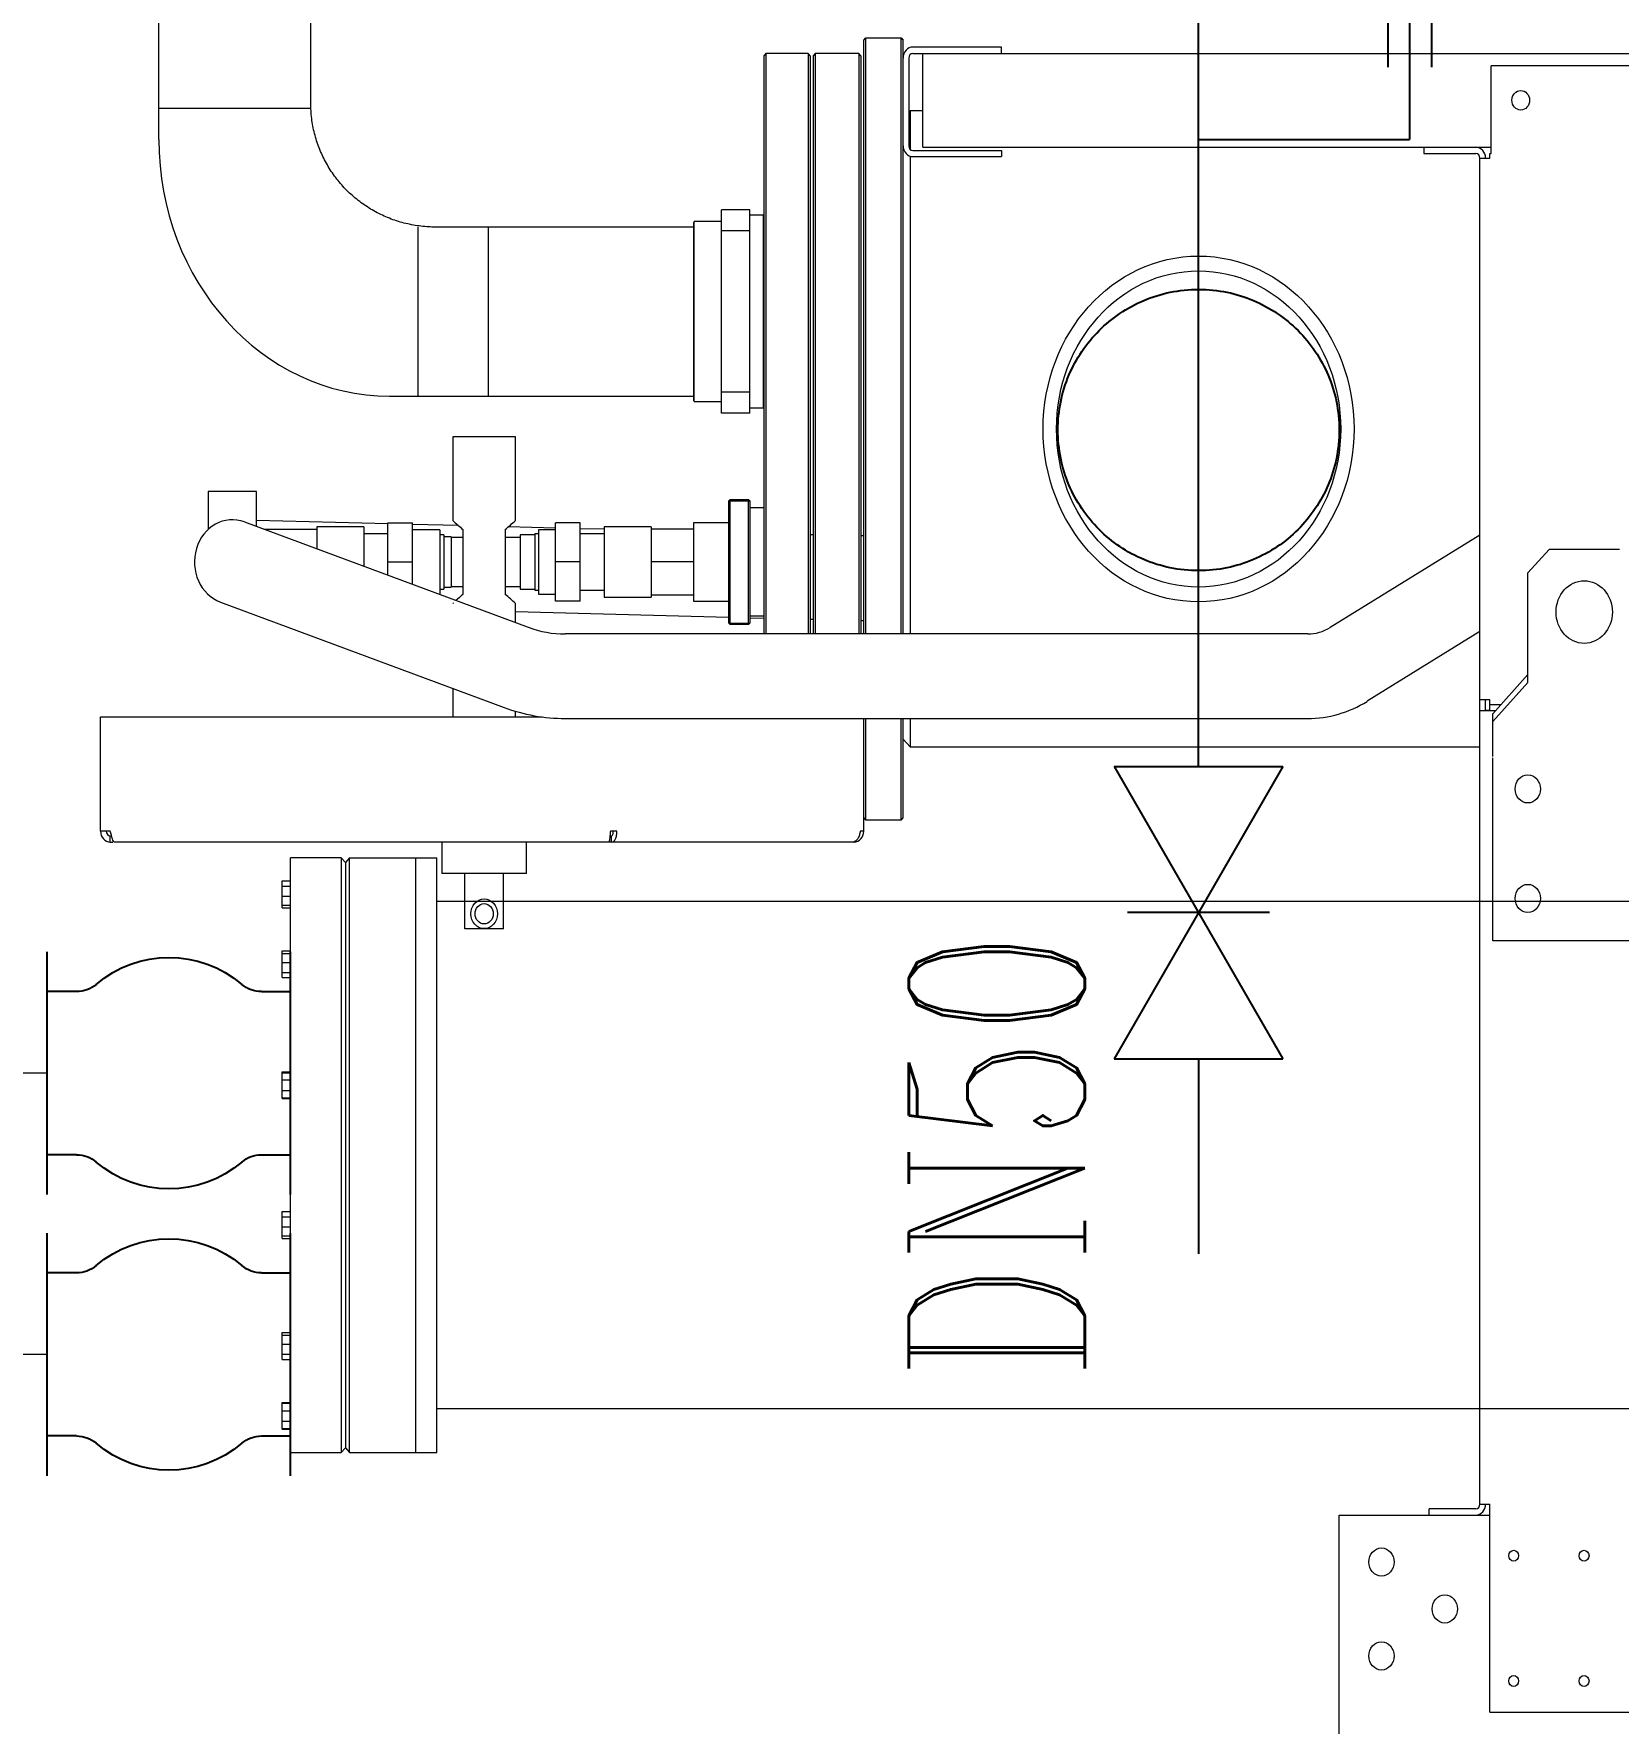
# Model space of a CAD drawing. Extents: x -345393 to -54719, y 203828 to 476815.
# Drawn here: x -322651 to -321525, y 228380 to 229581 of the extents above; entities that cross this region are included whole.
import ezdxf
from ezdxf.enums import TextEntityAlignment as Align

# ---------------------------------------------------------------- set-up
doc = ezdxf.new("R2010")
doc.units = 0
doc.header["$LTSCALE"] = 1000
doc.header["$MEASUREMENT"] = 0
doc.linetypes.add('DASHED', pattern=[0.75, 0.5, -0.25])
doc.layers.get('0').update_dxf_attribs({"color": 252, "linetype": 'CONTINUOUS'})
for name, color, linetype in [('暖通-水-水阀', 3, 'CONTINUOUS'), ('暖通-水-管道-回水', 6, 'DASHED'), ('暖通-水-管道-管径', 201, 'CONTINUOUS')]:
    doc.layers.add(name, color=color, linetype=linetype)
for name, color, linetype, lineweight in [('暖通-水-管道-冷却水供水', 1, 'CONTINUOUS', 0), ('暖通-水-管道-冷却水回水', 6, 'DASHED', 0), ('暖通-水-设备', 3, 'CONTINUOUS', 20)]:
    doc.layers.add(name, color=color, linetype=linetype, lineweight=lineweight)
doc.styles.add('M-TEXT2', font='romanc.shx', dxfattribs={"width": 0.8, "bigfont": 'hzf.shx'})

# ---------------------------------------------------------------- blocks, each defined once
blk = doc.blocks.new('PSRHH3602-LM1')
at = {"color": 95}
for p, q in [((-2139, 1019), (-2139, 1577.9)), ((-2031, 1042), (-2031, 1577.9)), ((-1638, 1082.5), (-1636.5, 1084)), ((-1638, 703), (-1638, 1082.5)), ((-1636.5, 703), (-1636.5, 1084)), ((-1636.5, 1084), (-1611.5, 1084)), ((-1611.5, 703), (-1611.5, 1084)), ((-1611.5, 1084), (-1610, 1082.5)), ((-1610, 703), (-1610, 1082.5)), ((-1707.5, 1074), (-1709, 1072.5)), ((-1709, 1072.5), (-1709, 703)), ((-1707.5, 1074), (-1707.5, 703)), ((-1677.5, 1074), (-1707.5, 1074)), ((-1677.5, 1074), (-1677.5, 703)), ((-1676, 1072.5), (-1677.5, 1074)), ((-1676, 1072.5), (-1676, 703)), ((-1672.5, 1074), (-1674, 1072.5)), ((-1674, 1072.5), (-1674, 703)), ((-1672.5, 1074), (-1672.5, 703)), ((-1641.5, 1074), (-1672.5, 1074)), ((-1641.5, 1074), (-1641.5, 703)), ((-1640, 1072.5), (-1641.5, 1074)), ((-1640, 1072.5), (-1640, 703)), ((-1606, 1071), (-1606, 1015)), ((-1540, 1078), (-1603, 1078)), ((-1603, 1074), (782.3, 1074)), ((-1596, 1014), (-1596, 1074)), ((-1540, 1074), (-1540, 1078)), ((-1060, 1066), (-1192, 1066)), ((-1192, 1010), (-1192, 1066)), ((-2139, 1039), (-2031, 1039)), ((-1605, 1037.2), (-1606, 1036.2)), ((-1596, 1037.2), (-1605, 1037.2)), ((-1605, 1037.2), (-1605, 1012.8)), ((-1605, 1008.3), (-1605, 703)), ((-1603, 1012), (-1540, 1012)), ((-1603, 1008), (-1540, 1008)), ((-1596, 1014), (-1192, 1014)), ((-1540, 1012), (-1540, 1008)), ((-1240, 1014), (-1240, 1010)), ((-1240, 1010), (-1203, 1010)), ((-1200, 147), (-1200, 1007)), ((-1200, 1007), (-1193, 1007)), ((-1193, 1010), (-1192, 1010)), ((-1193, 1007), (-1193, 1010)), ((-1739, 844), (-1739, 974)), ((-1719, 974), (-1739, 974)), ((-1719, 844), (-1719, 974)), ((-1955, 963), (-1955, 855)), ((-1759, 963), (-1942.5, 963)), ((-1905, 963), (-1905, 855)), ((-1759, 966), (-1759, 852)), ((-1758.5, 851.5), (-1758.5, 966.5)), ((-1739, 966.5), (-1758.5, 966.5)), ((-1709.5, 970.5), (-1719, 970.5)), ((-1709.5, 970.5), (-1709.5, 847.5)), ((-1719, 960.6), (-1739, 960.6)), ((-1975, 855), (-1759, 855)), ((-1719, 857.4), (-1739, 857.4)), ((-1758.5, 851.5), (-1739, 851.5)), ((-1719, 844), (-1739, 844)), ((-1719, 847.5), (-1709.5, 847.5)), ((-1930.1, 829), (-1930.1, 775.4)), ((-1885.6, 829), (-1930.1, 829)), ((-1885.6, 775.5), (-1885.6, 829)), ((-2104, 794), (-2104, 769.8)), ((-2069.5, 794), (-2104, 794)), ((-2069.5, 771.7), (-2069.5, 794)), ((-1734, 788), (-1733, 789)), ((-1733, 709), (-1733, 789)), ((-1733, 789), (-1720, 789)), ((-1720, 709), (-1720, 789)), ((-1720, 789), (-1719, 788)), ((-1734, 788), (-1719, 788)), ((-1734, 710), (-1734, 788)), ((-1719, 788), (-1719, 710)), ((-1709, 783.5), (-1719, 783.5)), ((-2078.1, 774.6), (-1876.5, 707.3)), ((-1976.1, 773.4), (-2069.5, 775.6)), ((-2064.3, 770), (-2026.7, 770)), ((-1993.2, 771.5), (-2026.7, 771.5)), ((-2026.7, 771.5), (-2026.7, 757.4)), ((-1993.2, 771.5), (-1993.2, 746.2)), ((-1976.2, 767), (-1993.2, 767)), ((-1976.2, 774), (-1958.7, 774)), ((-1976.2, 740.6), (-1976.2, 774)), ((-1958.7, 734.7), (-1958.7, 774)), ((-1926.1, 772.3), (-1958.7, 773)), ((-1939.2, 769.6), (-1958.7, 769.6)), ((-1939.2, 769.6), (-1939.2, 728.4)), ((-1922.8, 728.2), (-1922.8, 769.8)), ((-1892.8, 769.8), (-1892.8, 728.2)), ((-1857, 770.7), (-1890.7, 771.4)), ((-1869.2, 767), (-1871.8, 767)), ((-1871.8, 767), (-1871.8, 731)), ((-1857, 769.6), (-1869.2, 769.6)), ((-1869.2, 769.6), (-1869.2, 728.4)), ((-1839.5, 774), (-1857, 774)), ((-1857, 724), (-1857, 774)), ((-1839.5, 724), (-1839.5, 774)), ((-1822.5, 769.9), (-1839.5, 770.2)), ((-1822.5, 767), (-1839.5, 767)), ((-1789, 771.5), (-1822.5, 771.5)), ((-1822.5, 771.5), (-1822.5, 726.5)), ((-1789, 771.5), (-1789, 726.5)), ((-1759, 770), (-1789, 770)), ((-1734, 774), (-1759, 774)), ((-1759, 774), (-1759, 724)), ((-1936.5, 766.3), (-1939.2, 766.3)), ((-1936.5, 766.3), (-1936.5, 731.6)), ((-1931.3, 765), (-1936.5, 765)), ((-1931.3, 765), (-1931.3, 733)), ((-1922.8, 764.6), (-1931.3, 764.6)), ((-1882.3, 764.6), (-1892.8, 764.6)), ((-1871.8, 766.3), (-1882.3, 766.3)), ((-1882.3, 766.3), (-1882.3, 731.6)), ((-1674, 766.4), (-1676, 766.4)), ((-1638, 765.6), (-1640, 765.6)), ((-1200, 766.2), (-1306.4, 707.2)), ((-1150.9, 757), (-1165.9, 742)), ((-1100.9, 757), (-1150.9, 757)), ((-1976.2, 749), (-1958.7, 749)), ((-1839.5, 749), (-1857, 749)), ((-1759, 749), (-1789, 749)), ((-1165.9, 672), (-1165.9, 742)), ((-2095.3, 723.4), (-1893.6, 656.1)), ((-1939.7, 728.4), (-1939.2, 728.4)), ((-1939.2, 731.6), (-1936.5, 731.6)), ((-1936.5, 733), (-1931.3, 733)), ((-1931.3, 733.4), (-1922.8, 733.4)), ((-1892.8, 733.4), (-1882.3, 733.4)), ((-1882.3, 731.6), (-1871.8, 731.6)), ((-1871.8, 731), (-1869.2, 731)), ((-1869.2, 728.4), (-1857, 728.4)), ((-1839.5, 724), (-1857, 724)), ((-1839.5, 731), (-1822.5, 731)), ((-1822.5, 726.5), (-1789, 726.5)), ((-1789, 728), (-1759, 728)), ((-1759, 724), (-1734, 724)), ((-1885.6, 710.3), (-1885.6, 722.6)), ((-1885.6, 717.3), (-1734, 713.8)), ((-1719, 714.5), (-1709, 714.5)), ((-1719, 713.4), (-1709, 713.2)), ((-1322.4, 703), (-1850.2, 703)), ((-1734, 710), (-1719, 710)), ((-1733, 709), (-1734, 710)), ((-1720, 709), (-1733, 709)), ((-1719, 710), (-1720, 709)), ((-1676, 712.4), (-1674, 712.4)), ((-1640, 711.6), (-1638, 711.5)), ((-1200, 704.5), (-1280.2, 660)), ((-1165.9, 677), (-1190.9, 652)), ((-1165.9, 672), (-1190.9, 647)), ((-1930.1, 668.3), (-1930.1, 650)), ((-1193, 661), (-1200, 661)), ((-1196, 654), (-1196, 661)), ((-1193, 654), (-1193, 661)), ((-2180.5, 577), (-2180.5, 650)), ((-2180.5, 650), (-1866.6, 650)), ((-1885.6, 650), (-1885.6, 653.7)), ((-1850.2, 649), (-1322.4, 649)), ((-1638, 577), (-1638, 649)), ((-1636.5, 584), (-1636.5, 649)), ((-1611.5, 584), (-1611.5, 649)), ((-1610, 585.5), (-1610, 649)), ((-1605, 649), (-1605, 630.8)), ((-1200, 654), (-1188.9, 654)), ((-1193, 654), (-1196, 654)), ((-1193, 658), (-1184.9, 658)), ((-1190.9, 624.7), (-1190.9, 652)), ((-1610, 635.8), (-1605, 630.8)), ((-1605, 630.8), (-1200, 630.8)), ((-1190.9, 507), (-1190.9, 623.9)), ((-1638, 585.5), (-1636.5, 584)), ((-1611.5, 584), (-1636.5, 584)), ((-1611.5, 584), (-1610, 585.5)), ((-2173.5, 577), (-2180.5, 577)), ((-2173.5, 570), (-2173.5, 574)), ((-1813.5, 577), (-1818.1, 577)), ((-1817.2, 570), (-1817.2, 574)), ((-1638, 577), (-1640.5, 577)), ((-2173.5, 570), (-2171.6, 570)), ((-1819.2, 570), (-2170.5, 570)), ((-1937.8, 570), (-1937.8, 550)), ((-1877.8, 550), (-1877.8, 570)), ((-1817.2, 570), (-1819.2, 570)), ((-1646.1, 570), (-1817.2, 570)), ((-2045.4, 180), (-2045.4, 560)), ((-2009.4, 560), (-2045.4, 560)), ((-2009.4, 560), (-2009.4, 180)), ((-2006.4, 557), (-2009.4, 560)), ((-2003.4, 560), (-2006.4, 557)), ((-2006.4, 557), (-2006.4, 183)), ((-2003.4, 180), (-2003.4, 560)), ((-2003.4, 560), (-1941.4, 560)), ((-1956.4, 180), (-1956.4, 560)), ((-1941.4, 180), (-1941.4, 560)), ((-2051.4, 545.2), (-2045.4, 545.2)), ((-2051.4, 528), (-2051.4, 545.2)), ((-2051.4, 541.9), (-2045.4, 541.9)), ((-1877.8, 550), (-1937.8, 550)), ((-1921.6, 514.5), (-1921.6, 550)), ((-1894.1, 514.5), (-1894.1, 550)), ((-2051.4, 535.5), (-2045.4, 535.5)), ((-2051.4, 529.8), (-2045.4, 529.8)), ((-767, 532), (-1941.4, 532)), ((-2051.4, 528), (-2045.4, 528)), ((-1894.1, 514.5), (-1921.6, 514.5)), ((-2051.4, 500.6), (-2045.4, 500.6)), ((-2051.4, 483.4), (-2051.4, 500.6)), ((-2051.4, 498.8), (-2045.4, 498.8)), ((-1060.9, 507), (-1190.9, 507)), ((-2051.4, 493.1), (-2045.4, 493.1)), ((-2051.4, 486.7), (-2045.4, 486.7)), ((-2051.4, 483.4), (-2045.4, 483.4)), ((-2051.4, 406.1), (-2051.4, 423.2)), ((-2051.4, 423.2), (-2045.4, 423.2)), ((-2051.4, 422.6), (-2045.4, 422.6)), ((-2051.4, 418), (-2045.4, 418)), ((-2051.4, 411.3), (-2045.4, 411.3)), ((-2051.4, 406.6), (-2045.4, 406.6)), ((-2051.4, 406.1), (-2045.4, 406.1)), ((-2051.4, 333.9), (-2045.4, 333.9)), ((-2051.4, 316.8), (-2051.4, 333.9)), ((-2051.4, 330.6), (-2045.4, 330.6)), ((-2051.4, 324.2), (-2045.4, 324.2)), ((-2051.4, 318.5), (-2045.4, 318.5)), ((-2051.4, 316.8), (-2045.4, 316.8)), ((-2051.4, 256.6), (-2045.4, 256.6)), ((-2051.4, 239.4), (-2051.4, 256.6)), ((-2051.4, 254.9), (-2045.4, 254.9)), ((-2051.4, 249.2), (-2045.4, 249.2)), ((-2051.4, 242.8), (-2045.4, 242.8)), ((-2051.4, 239.4), (-2045.4, 239.4)), ((-2051.4, 212), (-2045.4, 212)), ((-2051.4, 194.8), (-2051.4, 212)), ((-2051.4, 211.4), (-2045.4, 211.4)), ((-2051.4, 206.7), (-2045.4, 206.7)), ((-1941.4, 208), (-774.9, 208)), ((-2051.4, 200.1), (-2045.4, 200.1)), ((-2051.4, 195.4), (-2045.4, 195.4)), ((-2051.4, 194.8), (-2045.4, 194.8)), ((-2045.4, 180), (-2009.4, 180)), ((-2009.4, 180), (-2006.4, 183)), ((-2006.4, 183), (-2003.4, 180)), ((-2003.4, 180), (-1941.4, 180)), ((-1203, 144), (-1236, 144)), ((-1236, 140), (-1236, 144)), ((-1200, 147), (-1193, 147)), ((-1193, 14), (-1193, 147)), ((-1300, 0), (-1300, 140)), ((-1300, 140), (-1193, 140)), ((-1193, 14), (-1059, 14))]:
    blk.add_line(p, q, dxfattribs=at)
for centre, radius in [((-1171, 1044), 6.25), ((-1400, 834), 110.5), ((-1400, 834), 101), ((-1125.9, 717), 20), ((-1166, 604), 9), ((-1166, 534), 9), ((-1907.8, 524.2), 9.5), ((-1907.8, 524.2), 6.5), ((-1270, 110), 9), ((-1176, 114), 3.5), ((-1126, 114), 3.5), ((-1225, 80), 9), ((-1270, 50), 9), ((-1176, 34), 3.5), ((-1126, 34), 3.5)]:
    blk.add_circle(centre, radius, dxfattribs=at)
for centre, radius, start, end in [((-1603, 1071), 7, 90, 180), ((-1603, 1071), 3, 90, 180), ((-1975, 1019), 164, 180, 270), ((-1603, 1015), 7, 180, 270), ((-1603, 1015), 3, 180, 270), ((-1203, 1007), 7, 0, 90), ((-1203, 1007), 3, 0, 90), ((-2086.7, 749), 27, 71.5374, 251.5374), ((-1846.4, 874.3), 129.5, 229.7304, 233.814), ((-1968.1, 872.8), 127.6, 306.1546, 310.301), ((-1847.6, 625.2), 127.6, 126.1546, 129.0203), ((-1969.3, 623.7), 129.5, 49.7304, 53.814), ((-1847.6, 625.2), 127.6, 130.0371, 130.301), ((-1850.2, 786), 83, 251.5374, 270), ((-1322.4, 736), 33, 270, 299.0418), ((-1322.4, 736), 87, 270, 299.0418), ((-1850.2, 786), 137, 251.5374, 270), ((-2173.5, 577), 7, 180, 270), ((-2173.5, 577), 3, 180, 270), ((-1645, 577), 7, 270, 0), ((-1203, 147), 7, 270, 0), ((-1203, 147), 3, 270, 0)]:
    blk.add_arc(centre, radius, start, end, dxfattribs=at)
for points, knots in [([(-1942.5, 963), (-1944.3, 963), (-1949.2, 963.1), (-1958.2, 964.1), (-1968.8, 966.4), (-1979, 969.8), (-1988.6, 974.4), (-1997.5, 979.9), (-2005.5, 986.3), (-2012.7, 993.6), (-2018.8, 1001.6), (-2023.7, 1010.2), (-2027.5, 1019.3), (-2030, 1028.7), (-2030.9, 1036.5), (-2031, 1040.7), (-2031, 1042)], [0, 0, 0, 0, 0.033455, 0.10937, 0.185321, 0.261356, 0.337577, 0.414104, 0.491076, 0.568651, 0.647002, 0.726298, 0.806672, 0.888177, 0.97072, 1, 1, 1, 1]), ([(-2170.5, 570), (-2170.8, 570), (-2171, 570.2), (-2171.5, 570.9), (-2171.8, 571.4), (-2172.2, 572.7), (-2172.5, 573.5), (-2173, 575.2), (-2173.2, 576.1), (-2173.5, 577)], [0, 0, 0, 0, 0.25, 0.25, 0.5, 0.5, 0.75, 0.75, 1, 1, 1, 1]), ([(-1818.1, 577), (-1818.2, 576.1), (-1818.2, 575.2), (-1818.4, 573.5), (-1818.5, 572.7), (-1818.7, 571.4), (-1818.8, 570.9), (-1819, 570.2), (-1819.1, 570), (-1819.2, 570)], [0, 0, 0, 0, 0.25, 0.25, 0.5, 0.5, 0.75, 0.75, 1, 1, 1, 1]), ([(-1817.2, 570), (-1816.7, 570), (-1816.2, 570.2), (-1815.2, 570.9), (-1814.8, 571.4), (-1814.1, 572.7), (-1813.8, 573.5), (-1813.5, 575.2), (-1813.5, 576.1), (-1813.5, 577)], [0, 0, 0, 0, 0.25, 0.25, 0.5, 0.5, 0.75, 0.75, 1, 1, 1, 1]), ([(-1817.2, 574), (-1817, 574), (-1816.9, 574.1), (-1816.5, 574.4), (-1816.4, 574.6), (-1816.2, 575.2), (-1816.1, 575.5), (-1816, 576.2), (-1816.1, 576.6), (-1816.1, 577)], [0, 0, 0, 0, 0.25, 0.25, 0.5, 0.5, 0.75, 0.75, 1, 1, 1, 1]), ([(-1640.5, 577), (-1640.6, 576.1), (-1640.8, 575.2), (-1641.4, 573.5), (-1641.8, 572.7), (-1642.8, 571.4), (-1643.4, 570.9), (-1644.7, 570.2), (-1645.4, 570), (-1646.1, 570)], [0, 0, 0, 0, 0.25, 0.25, 0.5, 0.5, 0.75, 0.75, 1, 1, 1, 1])]:
    blk.add_open_spline(points, degree=3, knots=knots, dxfattribs=at)
blk = doc.blocks.new('FCU-RISER1')
at = {"color": 7}
blk.add_circle((0, 0), 50, dxfattribs=at)
blk = doc.blocks.new('闸阀150')
for p, q in [((129.9, 75), (-129.9, -75)), ((129.9, -75), (-129.9, 75)), ((-129.9, 75), (-129.9, -75)), ((0, -63.1), (0, 63.1)), ((129.9, 75), (129.9, -75))]:
    blk.add_line(p, q)
blk = doc.blocks.new('温度计150')
for p, q in [((26, 285.4), (-26, 285.4)), ((-26, 285.4), (-26, 85.4)), ((26, 285.4), (26, 85.4)), ((0, 264), (0, 0))]:
    blk.add_line(p, q)
blk = doc.blocks.new('橡胶软接头150')
for p, q in [((0, -89.9), (0, 89.9)), ((180.1, -89.9), (180.1, 89.9)), ((21.4, 60.4), (0, 60.4)), ((158.5, 60.4), (179.9, 60.4)), ((21.4, -60.4), (0, -60.4)), ((158.5, -60.4), (179.9, -60.4))]:
    blk.add_line(p, q)
for centre, radius, start, end in [((90, 2.8), 82.9, 49.4579, 130.5421), ((21.4, 82.9), 22.5, 270, 310.5421), ((158.5, 82.9), 22.5, 229.4579, 270), ((21.4, -82.9), 22.5, 49.4579, 90), ((158.5, -82.9), 22.5, 90, 130.5421), ((90, -2.8), 82.9, 229.4579, 310.5421)]:
    blk.add_arc(centre, radius, start, end)

msp = doc.modelspace()

# ---------------------------------------------------------------- linework, layer by layer
at = {"layer": '暖通-水-水阀'}
msp.add_line((-321823.07647, 229506.36292), (-321673.07647, 229506.36292), dxfattribs=at)
at = {"layer": '暖通-水-管道-冷却水供水'}
msp.add_line((-322641.40525, 228642.36292), (-322813.70899, 228642.36292), dxfattribs=at)
at = {"layer": '暖通-水-管道-冷却水回水'}
msp.add_line((-322641.10191, 228842.36292), (-322813.70899, 228842.36292), dxfattribs=at)
at = {"layer": '暖通-水-管道-回水'}
for p, q in [((-321823.07647, 229299.68733), (-321823.07647, 229706.57109)), ((-321823.07647, 229060.44464), (-321823.07647, 229299.68733)), ((-321823.07647, 228852.67079), (-321823.07647, 228713.96687))]:
    msp.add_line(p, q, dxfattribs=at)

# ---------------------------------------------------------------- block references
at = {"layer": '暖通-水-水阀'}
for name, p, xscale, yscale, zscale in [('温度计150', (-321673.07647, 229506.36292), 0.5999999999767169, 0.5999999999767169, 0.6), ('橡胶软接头150', (-322468.49484, 228842.36292), -0.9599999999627471, 0.9599999999627471, 0.96), ('橡胶软接头150', (-322468.49484, 228642.36292), -0.9599999999627471, 0.9599999999627471, 0.96)]:
    msp.add_blockref(name, p, dxfattribs=dict(at, xscale=xscale, yscale=yscale, zscale=zscale))
at = {"layer": '暖通-水-水阀', "xscale": 0.8000000000465661, "yscale": 0.8000000000465661, "zscale": 0.7999999999999999, "rotation": 90}
msp.add_blockref('闸阀150', (-321823.07647, 228956.55771), dxfattribs=at)
at = {"layer": '暖通-水-管道-回水', "xscale": 2, "yscale": 2, "zscale": 2}
msp.add_blockref('FCU-RISER1', (-321823.07647, 229299.68733), dxfattribs=at)
at = {"layer": '暖通-水-设备', "yscale": 1.112820512818871}
msp.add_blockref('PSRHH3602-LM1', (-320423.07647, 228372.36292), dxfattribs=at)

# ---------------------------------------------------------------- texts
at = {"layer": '暖通-水-管道-管径', "style": 'M-TEXT2', "width": 0.7}
msp.add_text('DN50', height=125, rotation=90, dxfattribs=at).set_placement((-321966.50493, 228624.84839), align=Align.MIDDLE_LEFT)

doc.saveas('drawing.dxf')
